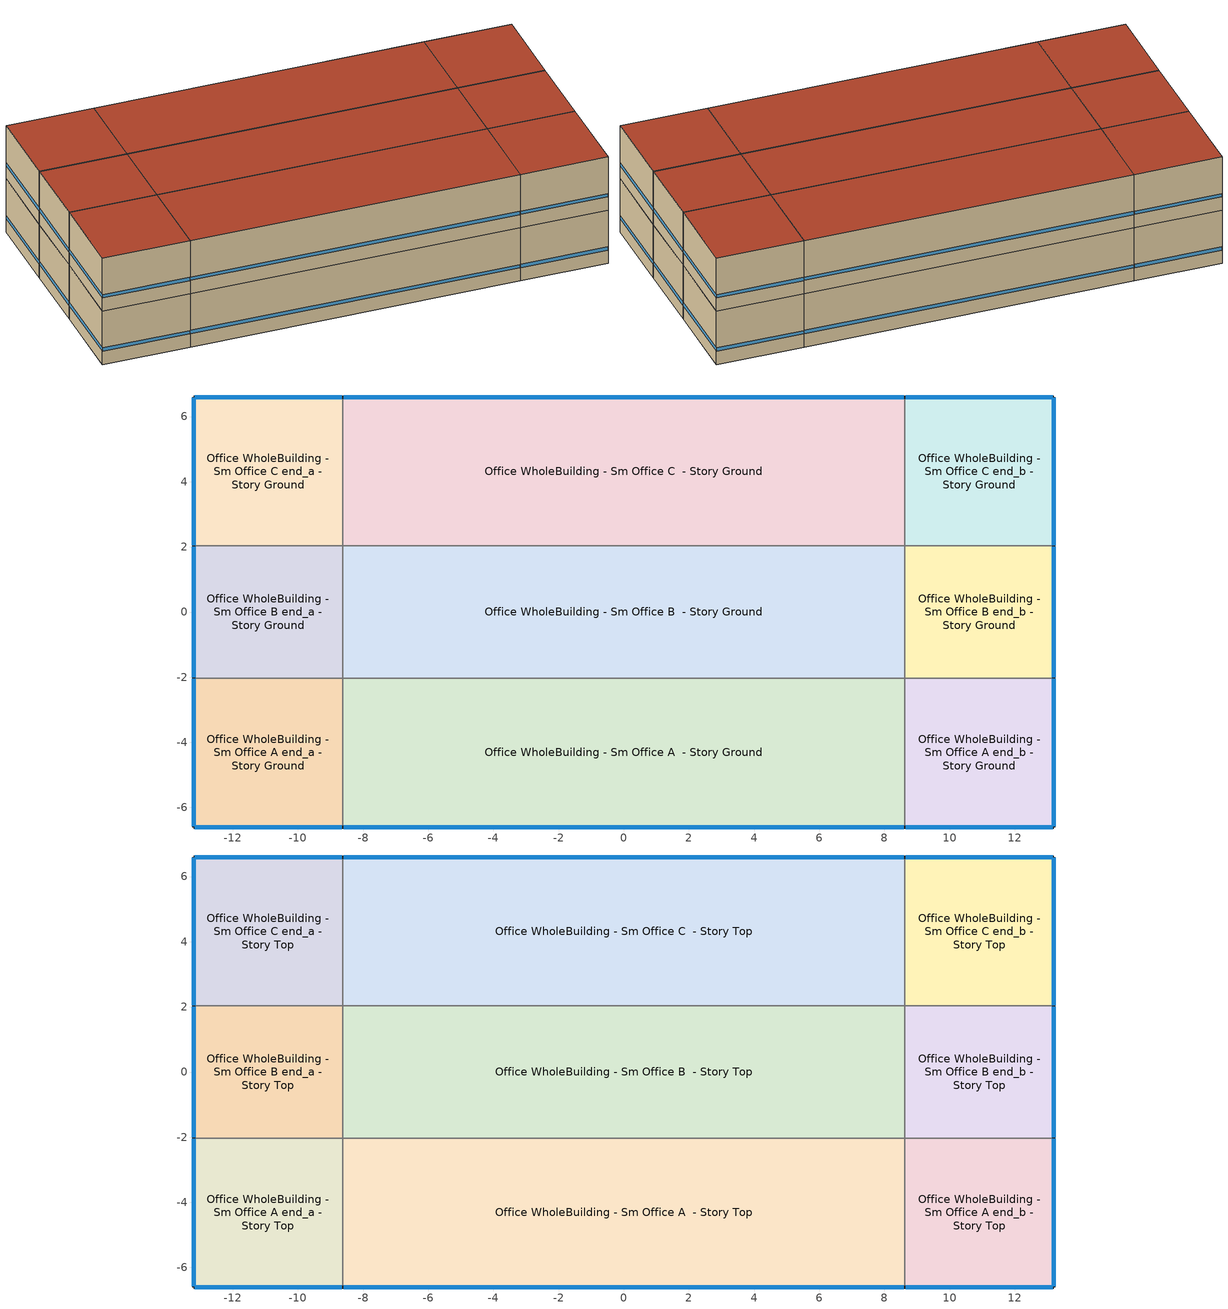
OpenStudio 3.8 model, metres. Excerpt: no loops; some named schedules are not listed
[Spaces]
Office WholeBuilding - Sm Office A end_a - Story Ground
 floor ground (Foundation F 126 Perim 914 Area 209): -13.2,-6.6 -13.2,-2.03 -8.63,-2.03 -8.63,-6.6 z0
 wall outside: -13.2,-2.03 -13.2,-6.6 -8.63,-6.6 z0:3.05
 wall to Office WholeBuilding - Sm Office B end_a - Story Ground: -8.63,-2.03 -13.2,-2.03 z0:3.05
 wall to Office WholeBuilding - Sm Office A  - Story Ground: -8.63,-6.6 -8.63,-2.03 z0:3.05
 window (Window U-0.75 SHGC 0.48): -13.2,-2.05 -13.2,-6.57 / -13.17,-6.6 -8.65,-6.6 z0.76:0.95
 ceiling adiabatic (Typical Interior Ceiling): -8.63,-6.6 -8.63,-2.03 -13.2,-2.03 -13.2,-6.6 z3.05
Office WholeBuilding - Sm Office B end_a - Story Ground
 floor ground (Foundation F 126 Perim 405 Area 1854): -13.2,-2.03 -13.2,2.03 -8.63,2.03 -8.63,-2.03 z0
 wall outside: -13.2,2.03 -13.2,-2.03 z0:3.05
 wall to Office WholeBuilding - Sm Office C end_a - Story Ground: -8.63,2.03 -13.2,2.03 z0:3.05
 wall to Office WholeBuilding - Sm Office B  - Story Ground: -8.63,-2.03 -8.63,2.03 z0:3.05
 window (Window U-0.75 SHGC 0.48): -13.2,2 -13.2,-2 z0.76:0.95
 ceiling adiabatic (Typical Interior Ceiling): -8.63,-2.03 -8.63,2.03 -13.2,2.03 -13.2,-2.03 z3.05
Office WholeBuilding - Sm Office C end_a - Story Ground
 floor ground (Foundation F 126 Perim 914 Area 209): -13.2,2.03 -13.2,6.6 -8.63,6.6 -8.63,2.03 z0
 wall outside: -8.63,6.6 -13.2,6.6 -13.2,2.03 z0:3.05
 wall to Office WholeBuilding - Sm Office C  - Story Ground: -8.63,2.03 -8.63,6.6 z0:3.05
 window (Window U-0.75 SHGC 0.48): -13.2,6.57 -13.2,2.05 / -8.65,6.6 -13.17,6.6 z0.76:0.95
 ceiling adiabatic (Typical Interior Ceiling): -8.63,2.03 -8.63,6.6 -13.2,6.6 -13.2,2.03 z3.05
Office WholeBuilding - Sm Office A  - Story Ground
 floor ground (Foundation F 126 Perim 1725 Area 7888): -8.63,-6.6 -8.63,-2.03 8.63,-2.03 8.63,-6.6 z0
 wall outside: -8.63,-6.6 8.63,-6.6 z0:3.05
 wall to Office WholeBuilding - Sm Office B  - Story Ground: 8.63,-2.03 -8.63,-2.03 z0:3.05
 wall to Office WholeBuilding - Sm Office A end_b - Story Ground: 8.63,-6.6 8.63,-2.03 z0:3.05
 window (Window U-0.75 SHGC 0.48): -8.6,-6.6 8.6,-6.6 z0.76:0.95
 ceiling adiabatic (Typical Interior Ceiling): 8.63,-6.6 8.63,-2.03 -8.63,-2.03 -8.63,-6.6 z3.05
Office WholeBuilding - Sm Office B  - Story Ground
 floor ground (Foundation F 126 Perim 0 Area 6995): -8.63,-2.03 -8.63,2.03 8.63,2.03 8.63,-2.03 z0
 wall to Office WholeBuilding - Sm Office C  - Story Ground: 8.63,2.03 -8.63,2.03 z0:3.05
 wall to Office WholeBuilding - Sm Office B end_b - Story Ground: 8.63,-2.03 8.63,2.03 z0:3.05
 ceiling adiabatic (Typical Interior Ceiling): 8.63,-2.03 8.63,2.03 -8.63,2.03 -8.63,-2.03 z3.05
Office WholeBuilding - Sm Office C  - Story Ground
 floor ground (Foundation F 126 Perim 1725 Area 7888): -8.63,2.03 -8.63,6.6 8.63,6.6 8.63,2.03 z0
 wall outside: 8.63,6.6 -8.63,6.6 z0:3.05
 wall to Office WholeBuilding - Sm Office C end_b - Story Ground: 8.63,2.03 8.63,6.6 z0:3.05
 window (Window U-0.75 SHGC 0.48): 8.6,6.6 -8.6,6.6 z0.76:0.95
 ceiling adiabatic (Typical Interior Ceiling): 8.63,2.03 8.63,6.6 -8.63,6.6 -8.63,2.03 z3.05
Office WholeBuilding - Sm Office A end_b - Story Ground
 floor ground (Foundation F 126 Perim 914 Area 209): 8.63,-6.6 8.63,-2.03 13.2,-2.03 13.2,-6.6 z0
 wall outside: 8.63,-6.6 13.2,-6.6 13.2,-2.03 z0:3.05
 wall to Office WholeBuilding - Sm Office B end_b - Story Ground: 13.2,-2.03 8.63,-2.03 z0:3.05
 window (Window U-0.75 SHGC 0.48): 8.65,-6.6 13.17,-6.6 / 13.2,-6.57 13.2,-2.05 z0.76:0.95
 ceiling adiabatic (Typical Interior Ceiling): 13.2,-6.6 13.2,-2.03 8.63,-2.03 8.63,-6.6 z3.05
Office WholeBuilding - Sm Office B end_b - Story Ground
 floor ground (Foundation F 126 Perim 405 Area 1854): 8.63,-2.03 8.63,2.03 13.2,2.03 13.2,-2.03 z0
 wall outside: 13.2,-2.03 13.2,2.03 z0:3.05
 wall to Office WholeBuilding - Sm Office C end_b - Story Ground: 13.2,2.03 8.63,2.03 z0:3.05
 window (Window U-0.75 SHGC 0.48): 13.2,-2 13.2,2 z0.76:0.95
 ceiling adiabatic (Typical Interior Ceiling): 13.2,-2.03 13.2,2.03 8.63,2.03 8.63,-2.03 z3.05
Office WholeBuilding - Sm Office C end_b - Story Ground
 floor ground (Foundation F 126 Perim 914 Area 209): 8.63,2.03 8.63,6.6 13.2,6.6 13.2,2.03 z0
 wall outside: 13.2,2.03 13.2,6.6 8.63,6.6 z0:3.05
 window (Window U-0.75 SHGC 0.48): 13.17,6.6 8.65,6.6 / 13.2,2.05 13.2,6.57 z0.76:0.95
 ceiling adiabatic (Typical Interior Ceiling): 13.2,2.03 13.2,6.6 8.63,6.6 8.63,2.03 z3.05
Office WholeBuilding - Sm Office A end_a - Story Top
 floor adiabatic (Typical Interior Floor): -13.2,-6.6 -13.2,-2.03 -8.63,-2.03 -8.63,-6.6 z3.05
 wall outside: -13.2,-2.03 -13.2,-6.6 -8.63,-6.6 z3.05:6.1
 wall to Office WholeBuilding - Sm Office B end_a - Story Top: -8.63,-2.03 -13.2,-2.03 z3.05:6.1
 wall to Office WholeBuilding - Sm Office A  - Story Top: -8.63,-6.6 -8.63,-2.03 z3.05:6.1
 window (Window U-0.75 SHGC 0.48): -13.2,-2.05 -13.2,-6.57 / -13.17,-6.6 -8.65,-6.6 z3.81:3.99
 roof outside: -8.63,-6.6 -8.63,-2.03 -13.2,-2.03 -13.2,-6.6 z6.1
Office WholeBuilding - Sm Office B end_a - Story Top
 floor adiabatic (Typical Interior Floor): -13.2,-2.03 -13.2,2.03 -8.63,2.03 -8.63,-2.03 z3.05
 wall outside: -13.2,2.03 -13.2,-2.03 z3.05:6.1
 wall to Office WholeBuilding - Sm Office C end_a - Story Top: -8.63,2.03 -13.2,2.03 z3.05:6.1
 wall to Office WholeBuilding - Sm Office B  - Story Top: -8.63,-2.03 -8.63,2.03 z3.05:6.1
 window (Window U-0.75 SHGC 0.48): -13.2,2 -13.2,-2 z3.81:4
 roof outside: -8.63,-2.03 -8.63,2.03 -13.2,2.03 -13.2,-2.03 z6.1
Office WholeBuilding - Sm Office C end_a - Story Top
 floor adiabatic (Typical Interior Floor): -13.2,2.03 -13.2,6.6 -8.63,6.6 -8.63,2.03 z3.05
 wall outside: -8.63,6.6 -13.2,6.6 -13.2,2.03 z3.05:6.1
 wall to Office WholeBuilding - Sm Office C  - Story Top: -8.63,2.03 -8.63,6.6 z3.05:6.1
 window (Window U-0.75 SHGC 0.48): -13.2,6.57 -13.2,2.05 / -8.65,6.6 -13.17,6.6 z3.81:3.99
 roof outside: -8.63,2.03 -8.63,6.6 -13.2,6.6 -13.2,2.03 z6.1
Office WholeBuilding - Sm Office A  - Story Top
 floor adiabatic (Typical Interior Floor): -8.63,-6.6 -8.63,-2.03 8.63,-2.03 8.63,-6.6 z3.05
 wall outside: -8.63,-6.6 8.63,-6.6 z3.05:6.1
 wall to Office WholeBuilding - Sm Office B  - Story Top: 8.63,-2.03 -8.63,-2.03 z3.05:6.1
 wall to Office WholeBuilding - Sm Office A end_b - Story Top: 8.63,-6.6 8.63,-2.03 z3.05:6.1
 window (Window U-0.75 SHGC 0.48): -8.6,-6.6 8.6,-6.6 z3.81:3.99
 roof outside: 8.63,-6.6 8.63,-2.03 -8.63,-2.03 -8.63,-6.6 z6.1
Office WholeBuilding - Sm Office B  - Story Top
 floor adiabatic (Typical Interior Floor): -8.63,-2.03 -8.63,2.03 8.63,2.03 8.63,-2.03 z3.05
 wall to Office WholeBuilding - Sm Office C  - Story Top: 8.63,2.03 -8.63,2.03 z3.05:6.1
 wall to Office WholeBuilding - Sm Office B end_b - Story Top: 8.63,-2.03 8.63,2.03 z3.05:6.1
 roof outside: 8.63,-2.03 8.63,2.03 -8.63,2.03 -8.63,-2.03 z6.1
Office WholeBuilding - Sm Office C  - Story Top
 floor adiabatic (Typical Interior Floor): -8.63,2.03 -8.63,6.6 8.63,6.6 8.63,2.03 z3.05
 wall outside: 8.63,6.6 -8.63,6.6 z3.05:6.1
 wall to Office WholeBuilding - Sm Office C end_b - Story Top: 8.63,2.03 8.63,6.6 z3.05:6.1
 window (Window U-0.75 SHGC 0.48): 8.6,6.6 -8.6,6.6 z3.81:3.99
 roof outside: 8.63,2.03 8.63,6.6 -8.63,6.6 -8.63,2.03 z6.1
Office WholeBuilding - Sm Office A end_b - Story Top
 floor adiabatic (Typical Interior Floor): 8.63,-6.6 8.63,-2.03 13.2,-2.03 13.2,-6.6 z3.05
 wall outside: 8.63,-6.6 13.2,-6.6 13.2,-2.03 z3.05:6.1
 wall to Office WholeBuilding - Sm Office B end_b - Story Top: 13.2,-2.03 8.63,-2.03 z3.05:6.1
 window (Window U-0.75 SHGC 0.48): 8.65,-6.6 13.17,-6.6 / 13.2,-6.57 13.2,-2.05 z3.81:3.99
 roof outside: 13.2,-6.6 13.2,-2.03 8.63,-2.03 8.63,-6.6 z6.1
Office WholeBuilding - Sm Office B end_b - Story Top
 floor adiabatic (Typical Interior Floor): 8.63,-2.03 8.63,2.03 13.2,2.03 13.2,-2.03 z3.05
 wall outside: 13.2,-2.03 13.2,2.03 z3.05:6.1
 wall to Office WholeBuilding - Sm Office C end_b - Story Top: 13.2,2.03 8.63,2.03 z3.05:6.1
 window (Window U-0.75 SHGC 0.48): 13.2,-2 13.2,2 z3.81:4
 roof outside: 13.2,-2.03 13.2,2.03 8.63,2.03 8.63,-2.03 z6.1
Office WholeBuilding - Sm Office C end_b - Story Top
 floor adiabatic (Typical Interior Floor): 8.63,2.03 8.63,6.6 13.2,6.6 13.2,2.03 z3.05
 wall outside: 13.2,2.03 13.2,6.6 8.63,6.6 z3.05:6.1
 window (Window U-0.75 SHGC 0.48): 13.17,6.6 8.65,6.6 / 13.2,2.05 13.2,6.57 z3.81:3.99
 roof outside: 13.2,2.03 13.2,6.6 8.63,6.6 8.63,2.03 z6.1
[Site]
Yellowstone Lake_WY_USA: Latitude {deg}=44.54; Longitude {deg}=-110.42; Time Zone {hr}=-7; Elevation {m}=2388; Terrain=City
[Site:WaterMainsTemperature]
Calculation Method=Correlation; Annual Average Outdoor Air Temperature {C}=0.254167; Maximum Difference In Monthly Average Outdoor Air Temperatures {deltaC}=24.53
[SizingPeriod:DesignDay] Barometric Pressure {Pa}=75739; Rain Indicator=No; Snow Indicator=No; Day of Month=21; Daylight Saving Time Indicator=No; Humidity Condition Type=Wetbulb; Dry-Bulb Temperature Range Modifier Type=DefaultMultipliers
Name | Maximum Dry-Bulb Temperature {C} | Daily Dry-Bulb Temperature Range {deltaC} | Wind Speed {m/s} | Wind Direction {deg} | Month | Day Type | Wetbulb or DewPoint at Maximum Dry-Bulb {C} | Solar Model Indicator | ASHRAE Clear Sky Optical Depth for Beam Irradiance | ASHRAE Clear Sky Optical Depth for Diffuse Irradiance | Sky Clearness
Yellowstone Lake Ann Clg .4% Condns DB=>MWB 1 | 24.9 | 16.5 | 2.4 | 230 | 7 | SummerDesignDay | 11.4 | ASHRAETau | 0.269 | 2.574
Yellowstone Lake Ann Clg .4% Condns WB=>MDB 1 | 20.7 | 16.5 | 2.4 | 230 | 7 | SummerDesignDay | 13.4 | ASHRAETau | 0.269 | 2.574
Yellowstone Lake Ann Htg 99.6% Condns DB 1 | -28.7 | 0 | 0.4 | 30 | 1 | WinterDesignDay | -28.7 | ASHRAEClearSky |  |  | 0
Yellowstone Lake August .4% Condns DB=>MCWB 1 | 26.2 | 16.7 | 2.4 | 230 | 8 | SummerDesignDay | 10.9 | ASHRAETau | 0.292 | 2.534
[ClimateZones]
Climate Zone Institution Name 1=ASHRAE; Climate Zone Document Name 1=ANSI/ASHRAE Standard 169; Climate Zone Document Year 1=2006; Climate Zone Value 1=ASHRAE 169-2013-7A
[Building]
ComStock DOE Ref 1980-2004|SmallOffice: North Axis {deg}=225; Default Construction Set=ComStock DOE Ref 1980-2004 - Office - ASHRAE 169-2013-7A; Default Schedule Set=Building Default Schedule Set; Standards Building Type=Office
[Site:GroundTemperature:FCfactorMethod]
January Ground Temperature {C}=5.4; February Ground Temperature {C}=-2; March Ground Temperature {C}=-14.6; April Ground Temperature {C}=-16.9; May Ground Temperature {C}=-11.5; June Ground Temperature {C}=-6.2; July Ground Temperature {C}=4; August Ground Temperature {C}=13.4; September Ground Temperature {C}=18; October Ground Temperature {C}=19.7; November Ground Temperature {C}=17.9; December Ground Temperature {C}=12.3
[Construction:FfactorGroundFloor] F-Factor {W/m-K}=1.26344
Name | Area {m2} | PerimeterExposed {m}
Foundation F 126 Perim 914 Area 209 | 20.9032 | 9.144
Foundation F 126 Perim 1725 Area 7888 | 78.8782 | 17.2525
Foundation F 126 Perim 0 Area 6995 | 69.9454 | 0
Foundation F 126 Perim 405 Area 1854 | 18.5359 | 4.05423
[DefaultConstructionSet]
ComStock DOE Ref 1980-2004 - Office - ASHRAE 169-2013-7A: Default Exterior Surface Constructions=Default Surface Constructions 1; Default Interior Surface Constructions=Default Surface Constructions 2; Default Ground Contact Surface Constructions=Default Surface Constructions 3; Default Exterior SubSurface Constructions=Default Sub Surface Constructions 1; Default Interior SubSurface Constructions=Default Sub Surface Constructions 2; Interior Partition Construction=Typical Interior Partition
[DefaultSurfaceConstructions]
Name | Floor Construction | Wall Construction | Roof Ceiling Construction
Default Surface Constructions 1 | Typical Insulated Exterior Mass Floor | Typical Insulated Steel Framed Exterior Wall R-17.24 | Typical IEAD Roof R-25.0
Default Surface Constructions 2 | Typical Interior Floor | Typical Interior Wall | Typical Interior Ceiling
Default Surface Constructions 3 | Typical Insulated Carpeted 6in Slab Floor | Typical Insulated Basement Mass Wall R-12.99
[Construction]
Typical Insulated Exterior Mass Floor: Typical Insulation R-14.0, 4 in. Normalweight Concrete Floor, Typical Carpet Pad
Typical IEAD Roof R-25.0: Roof Membrane, Typical Insulation R-23.88, Metal Roof Surface
Typical Interior Floor: 100mm Normalweight concrete floor, CP02 CARPET PAD
Typical Interior Wall: G01 13mm gypsum board, G01 13mm gypsum board
Typical Interior Ceiling: CP02 CARPET PAD, 100mm Normalweight concrete floor
Typical Insulated Carpeted 6in Slab Floor: 6 in. Normalweight Concrete Floor, Typical Carpet Pad
Typical Insulated Basement Mass Wall R-12.99: Typical Insulation R-11.44, 8 in. Concrete Block Basement Wall
U 0.52 SHGC 0.49 Simple Glazing Window U-0.52 SHGC 0.49: U 0.52 SHGC 0.49 Simple Glazing U-0.52 SHGC 0.49
U 0.52 SHGC 0.49 Simple Glazing Window U-0.52 SHGC 0.49 1: U 0.52 SHGC 0.49 Simple Glazing U-0.52 SHGC 0.49 1
Typical Insulated Metal Door: F08 Metal surface, Typical Insulation R-15.06
U 0.88 SHGC 0.16 Sgl Ref-A-L Clr 6mm: REF A CLEAR LO 6MM
Typical Overhead Door: Typical Insulation R-15.06
Typical Interior Window: Clear 3mm
Typical Interior Door; Typical Interior Partition: G05 25mm wood
Typical Insulated Steel Framed Exterior Wall R-17.24: 25mm Stucco, 5/8 in. Gypsum Board, Typical Insulation R-15.06, 5/8 in. Gypsum Board
InteriorFurnishings 1: Std Wood 6inch 1
Window U-0.75 SHGC 0.48: Simple Glazing Double - No LowE - Tinted/Reflective - Aluminum
[Material:NoMass] Roughness=Smooth; Thermal Absorptance=0.9; Solar Absorptance=0.7
Name | Thermal Resistance {m2-K/W} | Visible Absorptance
Typical Insulation R-14.0 | 2.46642 | 0.7
Typical Carpet Pad; CP02 CARPET PAD | 0.21648 | 0.8
Typical Insulation R-23.88 | 4.206 | 0.7
Typical Insulation R-11.44 | 2.01415 | 0.7
Typical Insulation R-15.06 | 2.65266 | 0.7
[Material] Thermal Absorptance=0.9
Name | Roughness | Thickness {m} | Conductivity {W/m-K} | Density {kg/m3} | Specific Heat {J/kg-K} | Solar Absorptance | Visible Absorptance
4 in. Normalweight Concrete Floor | MediumRough | 0.1016 | 2.31 | 2322 | 832 | 0.7 | 0.7
Roof Membrane | VeryRough | 0.0095 | 0.16 | 1121.29 | 1460 | 0.7 | 0.7
Metal Roof Surface; F08 Metal surface | Smooth | 0.0008 | 45.28 | 7824 | 500 | 0.7 | 0.7
100mm Normalweight concrete floor | MediumRough | 0.1016 | 2.31045 | 2322 | 832.557 | 0.7 | 0.7
G01 13mm gypsum board | Smooth | 0.0127 | 0.160031 | 800.001 | 1090.73 | 0.7 | 0.5
6 in. Normalweight Concrete Floor | MediumRough | 0.1524 | 2.31 | 2322 | 832 | 0.7 | 0.7
8 in. Concrete Block Basement Wall | MediumRough | 0.2032 | 1.326 | 1842 | 912 | 0.7 | 0.7
G05 25mm wood | MediumSmooth | 0.0254 | 0.15 | 608 | 1630 | 0.5 | 0.5
25mm Stucco | Smooth | 0.0254 | 0.72 | 1856 | 840 | 0.7 | 0.7
5/8 in. Gypsum Board | MediumSmooth | 0.0159 | 0.16 | 800 | 1090 | 0.7 | 0.7
Std Wood 6inch 1 | MediumSmooth | 0.15 | 0.12 | 540 | 1210 | 0.7 | 0.7
[DefaultSubSurfaceConstructions]
Name | Fixed Window Construction | Operable Window Construction | Door Construction | Glass Door Construction | Overhead Door Construction | Tubular Daylight Dome Construction | Tubular Daylight Diffuser Construction
Default Sub Surface Constructions 1 | U 0.52 SHGC 0.49 Simple Glazing Window U-0.52 SHGC 0.49 | U 0.52 SHGC 0.49 Simple Glazing Window U-0.52 SHGC 0.49 1 | Typical Insulated Metal Door | U 0.88 SHGC 0.16 Sgl Ref-A-L Clr 6mm | Typical Overhead Door | Typical Interior Window | Typical Interior Window
Default Sub Surface Constructions 2 | Typical Interior Window | Typical Interior Window | Typical Interior Door
[WindowMaterial:SimpleGlazingSystem]
Name | U-Factor {W/m2-K} | Solar Heat Gain Coefficient | Visible Transmittance
U 0.52 SHGC 0.49 Simple Glazing U-0.52 SHGC 0.49; U 0.52 SHGC 0.49 Simple Glazing U-0.52 SHGC 0.49 1 | 2.9527 | 0.49 | 0.41
Simple Glazing Double - No LowE - Tinted/Reflective - Aluminum | 4.25302 | 0.484 | 0.411
[WindowMaterial:Glazing] Optical Data Type=SpectralAverage; Infrared Transmittance at Normal Incidence=0; Front Side Infrared Hemispherical Emissivity=0.84; Conductivity {W/m-K}=0.9; Dirt Correction Factor for Solar and Visible Transmittance=1; Solar Diffusing=No
Name | Thickness {m} | Solar Transmittance at Normal Incidence | Front Side Solar Reflectance at Normal Incidence | Back Side Solar Reflectance at Normal Incidence | Visible Transmittance at Normal Incidence | Front Side Visible Reflectance at Normal Incidence | Back Side Visible Reflectance at Normal Incidence | Back Side Infrared Hemispherical Emissivity
REF A CLEAR LO 6MM | 0.006 | 0.066 | 0.341 | 0.493 | 0.08 | 0.41 | 0.37 | 0.4
Clear 3mm | 0.003 | 0.837 | 0.075 | 0.075 | 0.898 | 0.081 | 0.081 | 0.84
[SpaceType]
Office WholeBuilding - Sm Office - ComStock DOE Ref 1980-2004: Default Schedule Set=Office WholeBuilding - Sm Office Schedule Set; Design Specification Outdoor Air Object=Office WholeBuilding - Sm Office Ventilation; Standards Building Type=Office; Standards Space Type=WholeBuilding - Sm Office
[BuildingStory] Nominal Floor to Floor Height {m}=3.048
Name | Nominal Z Coordinate {m}
Story Ground | 0
Story Top | 3.048
[Space] Space Type=Office WholeBuilding - Sm Office - ComStock DOE Ref 1980-2004
Name | Building Story | Thermal Zone
Office WholeBuilding - Sm Office A end_a - Story Ground | Story Ground | Zone Office WholeBuilding - Sm Office A end_a - Story Ground
Office WholeBuilding - Sm Office B end_a - Story Ground | Story Ground | Zone Office WholeBuilding - Sm Office B end_a - Story Ground
Office WholeBuilding - Sm Office C end_a - Story Ground | Story Ground | Zone Office WholeBuilding - Sm Office C end_a - Story Ground
Office WholeBuilding - Sm Office A  - Story Ground | Story Ground | Zone Office WholeBuilding - Sm Office A  - Story Ground
Office WholeBuilding - Sm Office B  - Story Ground | Story Ground | Zone Office WholeBuilding - Sm Office B  - Story Ground
Office WholeBuilding - Sm Office C  - Story Ground | Story Ground | Zone Office WholeBuilding - Sm Office C  - Story Ground
Office WholeBuilding - Sm Office A end_b - Story Ground | Story Ground | Zone Office WholeBuilding - Sm Office A end_b - Story Ground
Office WholeBuilding - Sm Office B end_b - Story Ground | Story Ground | Zone Office WholeBuilding - Sm Office B end_b - Story Ground
Office WholeBuilding - Sm Office C end_b - Story Ground | Story Ground | Zone Office WholeBuilding - Sm Office C end_b - Story Ground
Office WholeBuilding - Sm Office A end_a - Story Top | Story Top | Zone Office WholeBuilding - Sm Office A end_a - Story Top
Office WholeBuilding - Sm Office B end_a - Story Top | Story Top | Zone Office WholeBuilding - Sm Office B end_a - Story Top
Office WholeBuilding - Sm Office C end_a - Story Top | Story Top | Zone Office WholeBuilding - Sm Office C end_a - Story Top
Office WholeBuilding - Sm Office A  - Story Top | Story Top | Zone Office WholeBuilding - Sm Office A  - Story Top
Office WholeBuilding - Sm Office B  - Story Top | Story Top | Zone Office WholeBuilding - Sm Office B  - Story Top
Office WholeBuilding - Sm Office C  - Story Top | Story Top | Zone Office WholeBuilding - Sm Office C  - Story Top
Office WholeBuilding - Sm Office A end_b - Story Top | Story Top | Zone Office WholeBuilding - Sm Office A end_b - Story Top
Office WholeBuilding - Sm Office B end_b - Story Top | Story Top | Zone Office WholeBuilding - Sm Office B end_b - Story Top
Office WholeBuilding - Sm Office C end_b - Story Top | Story Top | Zone Office WholeBuilding - Sm Office C end_b - Story Top
[ThermalZone] Multiplier=1; Use Ideal Air Loads=No
Name | Thermostat
Zone Office WholeBuilding - Sm Office A end_a - Story Ground | Office WholeBuilding - Sm Office - ComStock DOE Ref 1980-2004 Thermostat 2
Zone Office WholeBuilding - Sm Office B end_a - Story Ground | Office WholeBuilding - Sm Office - ComStock DOE Ref 1980-2004 Thermostat 8
Zone Office WholeBuilding - Sm Office C end_a - Story Ground | Office WholeBuilding - Sm Office - ComStock DOE Ref 1980-2004 Thermostat 14
Zone Office WholeBuilding - Sm Office A  - Story Ground | Office WholeBuilding - Sm Office - ComStock DOE Ref 1980-2004 Thermostat
Zone Office WholeBuilding - Sm Office B  - Story Ground | Office WholeBuilding - Sm Office - ComStock DOE Ref 1980-2004 Thermostat 6
Zone Office WholeBuilding - Sm Office C  - Story Ground | Office WholeBuilding - Sm Office - ComStock DOE Ref 1980-2004 Thermostat 12
Zone Office WholeBuilding - Sm Office A end_b - Story Ground | Office WholeBuilding - Sm Office - ComStock DOE Ref 1980-2004 Thermostat 4
Zone Office WholeBuilding - Sm Office B end_b - Story Ground | Office WholeBuilding - Sm Office - ComStock DOE Ref 1980-2004 Thermostat 10
Zone Office WholeBuilding - Sm Office C end_b - Story Ground | Office WholeBuilding - Sm Office - ComStock DOE Ref 1980-2004 Thermostat 16
Zone Office WholeBuilding - Sm Office A end_a - Story Top | Office WholeBuilding - Sm Office - ComStock DOE Ref 1980-2004 Thermostat 3
Zone Office WholeBuilding - Sm Office B end_a - Story Top | Office WholeBuilding - Sm Office - ComStock DOE Ref 1980-2004 Thermostat 9
Zone Office WholeBuilding - Sm Office C end_a - Story Top | Office WholeBuilding - Sm Office - ComStock DOE Ref 1980-2004 Thermostat 15
Zone Office WholeBuilding - Sm Office A  - Story Top | Office WholeBuilding - Sm Office - ComStock DOE Ref 1980-2004 Thermostat 1
Zone Office WholeBuilding - Sm Office B  - Story Top | Office WholeBuilding - Sm Office - ComStock DOE Ref 1980-2004 Thermostat 7
Zone Office WholeBuilding - Sm Office C  - Story Top | Office WholeBuilding - Sm Office - ComStock DOE Ref 1980-2004 Thermostat 13
Zone Office WholeBuilding - Sm Office A end_b - Story Top | Office WholeBuilding - Sm Office - ComStock DOE Ref 1980-2004 Thermostat 5
Zone Office WholeBuilding - Sm Office B end_b - Story Top | Office WholeBuilding - Sm Office - ComStock DOE Ref 1980-2004 Thermostat 11
Zone Office WholeBuilding - Sm Office C end_b - Story Top | Office WholeBuilding - Sm Office - ComStock DOE Ref 1980-2004 Thermostat 17
[People:Definition]
Office WholeBuilding - Sm Office People Definition: Number of People Calculation Method=People/Area; People per Space Floor Area {person/m2}=0.0538196; Fraction Radiant=0.3
[People]
Office WholeBuilding - Sm Office People: People Definition=Office WholeBuilding - Sm Office People Definition; Space or SpaceType=Office WholeBuilding - Sm Office - ComStock DOE Ref 1980-2004; Work Efficiency Schedule=Work Efficiency Schedule; Clothing Insulation Schedule=Clothing Schedule; Air Velocity Schedule=Air Velocity Schedule; Multiplier=1
[Lights:Definition] Design Level Calculation Method=Watts/Area; Fraction Visible=0.2; Return Air Fraction=0
Name | Watts per Space Floor Area {W/m2} | Fraction Radiant
Office WholeBuilding - Sm Office - ComStock DOE Ref 1980-2004 General Lights Definition | 6.48438 | 0.31
Office WholeBuilding - Sm Office - ComStock DOE Ref 1980-2004 Wall Wash Lights Definition | 6.28133 | 0.125
[ElectricEquipment:Definition] Fraction Latent=0
Name | Design Level Calculation Method | Watts per Space Floor Area {W/m2} | Fraction Radiant | Fraction Lost | Design Level {W}
Office WholeBuilding - Sm Office Elec Equip Definition | Watts/Area | 10.7639 | 0.5 | 0
Elevator Lift Motor | EquipmentLevel |  | 0 | 1 | 14610
[ElectricEquipment]
Name | Electric Equipment Definition | Space or SpaceType | Schedule | Multiplier
Office WholeBuilding - Sm Office Elec Equip | Office WholeBuilding - Sm Office Elec Equip Definition | Office WholeBuilding - Sm Office - ComStock DOE Ref 1980-2004 | Office BLDG_EQUIP_EndUseData BPR Adjusted
2 Elevator Lift Motors | Elevator Lift Motor | Office WholeBuilding - Sm Office C  - Story Ground | Elevator Schedule 1 | 2
[DesignSpecification:OutdoorAir]
Office WholeBuilding - Sm Office Ventilation: Outdoor Air Method=Sum; Outdoor Air Flow per Person {m3/s-person}=0.00943895
[DefaultScheduleSet]
Name | Number of People Schedule | People Activity Level Schedule | Lighting Schedule | Electric Equipment Schedule | Infiltration Schedule | Hours of Operation Schedule
Office WholeBuilding - Sm Office Schedule Set | Small Office Bldg Occ | Small Office Activity | Office BLDG_LIGHT_EndUseData | Office BLDG_EQUIP_EndUseData | Small Office Infil Quarter On
Building Default Schedule Set |  |  |  |  |  | Building Hours of Operation NonResidential
[Exterior:Lights:Definition]
Name | Design Level {W}
Parking Areas and Drives Def (W/ft^2) | 0.0497494
Building Facades Def (W/ft^2) | 0.25
Main Entries Def (W/ft) | 30
Other Doors Def (W/ft) | 25
[Exterior:Lights] Schedule=Always On Discrete; Control Option=AstronomicalClock
Name | Exterior Lights Definition | Multiplier
Parking Areas and Drives | Parking Areas and Drives Def (W/ft^2) | 12150
Building Facades | Building Facades Def (W/ft^2) | 2598.08
Main Entries | Main Entries Def (W/ft) | 8
Other Doors | Other Doors Def (W/ft) | 3
[ThermostatSetpoint:DualSetpoint] Heating Setpoint Temperature Schedule=Small Office HtgSetp; Cooling Setpoint Temperature Schedule=Small Office ClgSetp
Office WholeBuilding - Sm Office - ComStock DOE Ref 1980-2004 Thermostat; Office WholeBuilding - Sm Office - ComStock DOE Ref 1980-2004 Thermostat 1; Office WholeBuilding - Sm Office - ComStock DOE Ref 1980-2004 Thermostat 2; Office WholeBuilding - Sm Office - ComStock DOE Ref 1980-2004 Thermostat 3; Office WholeBuilding - Sm Office - ComStock DOE Ref 1980-2004 Thermostat 4; Office WholeBuilding - Sm Office - ComStock DOE Ref 1980-2004 Thermostat 5; Office WholeBuilding - Sm Office - ComStock DOE Ref 1980-2004 Thermostat 6; Office WholeBuilding - Sm Office - ComStock DOE Ref 1980-2004 Thermostat 7; Office WholeBuilding - Sm Office - ComStock DOE Ref 1980-2004 Thermostat 8; Office WholeBuilding - Sm Office - ComStock DOE Ref 1980-2004 Thermostat 9; Office WholeBuilding - Sm Office - ComStock DOE Ref 1980-2004 Thermostat 10; Office WholeBuilding - Sm Office - ComStock DOE Ref 1980-2004 Thermostat 11; Office WholeBuilding - Sm Office - ComStock DOE Ref 1980-2004 Thermostat 12; Office WholeBuilding - Sm Office - ComStock DOE Ref 1980-2004 Thermostat 13; Office WholeBuilding - Sm Office - ComStock DOE Ref 1980-2004 Thermostat 14; Office WholeBuilding - Sm Office - ComStock DOE Ref 1980-2004 Thermostat 15; Office WholeBuilding - Sm Office - ComStock DOE Ref 1980-2004 Thermostat 16; Office WholeBuilding - Sm Office - ComStock DOE Ref 1980-2004 Thermostat 17
[InternalMass:Definition]
Internal Mass Definition 2: Construction=InteriorFurnishings 1; Design Level Calculation Method=SurfaceArea/Area; Surface Area per Space Floor Area=2
[InternalMass] Internal Mass Definition=Internal Mass Definition 2; Multiplier=1
Name | Space or SpaceType
Office WholeBuilding - Sm Office A end_b - Story Top Mass | Office WholeBuilding - Sm Office A end_b - Story Top
Office WholeBuilding - Sm Office C  - Story Top Mass | Office WholeBuilding - Sm Office C  - Story Top
Office WholeBuilding - Sm Office A end_a - Story Ground Mass | Office WholeBuilding - Sm Office A end_a - Story Ground
Office WholeBuilding - Sm Office A  - Story Top Mass | Office WholeBuilding - Sm Office A  - Story Top
Office WholeBuilding - Sm Office C end_a - Story Ground Mass | Office WholeBuilding - Sm Office C end_a - Story Ground
Office WholeBuilding - Sm Office A  - Story Ground Mass | Office WholeBuilding - Sm Office A  - Story Ground
Office WholeBuilding - Sm Office B end_a - Story Top Mass | Office WholeBuilding - Sm Office B end_a - Story Top
Office WholeBuilding - Sm Office B  - Story Ground Mass | Office WholeBuilding - Sm Office B  - Story Ground
Office WholeBuilding - Sm Office A end_b - Story Ground Mass | Office WholeBuilding - Sm Office A end_b - Story Ground
Office WholeBuilding - Sm Office C end_b - Story Top Mass | Office WholeBuilding - Sm Office C end_b - Story Top
Office WholeBuilding - Sm Office B end_b - Story Ground Mass | Office WholeBuilding - Sm Office B end_b - Story Ground
Office WholeBuilding - Sm Office B end_b - Story Top Mass | Office WholeBuilding - Sm Office B end_b - Story Top
Office WholeBuilding - Sm Office C  - Story Ground Mass | Office WholeBuilding - Sm Office C  - Story Ground
Office WholeBuilding - Sm Office C end_b - Story Ground Mass | Office WholeBuilding - Sm Office C end_b - Story Ground
Office WholeBuilding - Sm Office B  - Story Top Mass | Office WholeBuilding - Sm Office B  - Story Top
Office WholeBuilding - Sm Office A end_a - Story Top Mass | Office WholeBuilding - Sm Office A end_a - Story Top
Office WholeBuilding - Sm Office B end_a - Story Ground Mass | Office WholeBuilding - Sm Office B end_a - Story Ground
Office WholeBuilding - Sm Office C end_a - Story Top Mass | Office WholeBuilding - Sm Office C end_a - Story Top
[Lights] Space or SpaceType=Office WholeBuilding - Sm Office - ComStock DOE Ref 1980-2004; Schedule=Office BLDG_LIGHT_EndUseData BPR Adjusted; Fraction Replaceable=1
Name | Lights Definition
Office WholeBuilding - Sm Office - ComStock DOE Ref 1980-2004 General Lighting | Office WholeBuilding - Sm Office - ComStock DOE Ref 1980-2004 General Lights Definition
Office WholeBuilding - Sm Office - ComStock DOE Ref 1980-2004 Wall Wash Lighting | Office WholeBuilding - Sm Office - ComStock DOE Ref 1980-2004 Wall Wash Lights Definition
[SpaceInfiltration:DesignFlowRate] Design Flow Rate Calculation Method=Flow/ExteriorArea; Flow per Exterior Surface Area {m3/s-m2}=0.00103321; Velocity Term Coefficient=0
Name | Space or SpaceType | Schedule | Constant Term Coefficient | Temperature Term Coefficient | Velocity Squared Term Coefficient
Office WholeBuilding - Sm Office A end_b - Story Top HVAC On Infiltration | Office WholeBuilding - Sm Office A end_b - Story Top | Infiltration HVAC On Schedule | 0.0488 | 0.0076 | 0.092
Office WholeBuilding - Sm Office A end_b - Story Top HVAC Off Infiltration | Office WholeBuilding - Sm Office A end_b - Story Top | Infiltration HVAC Off Schedule | 0 | 0.0152 | 0.0947
Office WholeBuilding - Sm Office C  - Story Top HVAC On Infiltration | Office WholeBuilding - Sm Office C  - Story Top | Infiltration HVAC On Schedule | 0.0488 | 0.0076 | 0.092
Office WholeBuilding - Sm Office C  - Story Top HVAC Off Infiltration | Office WholeBuilding - Sm Office C  - Story Top | Infiltration HVAC Off Schedule | 0 | 0.0152 | 0.0947
Office WholeBuilding - Sm Office A end_a - Story Ground HVAC On Infiltration | Office WholeBuilding - Sm Office A end_a - Story Ground | Infiltration HVAC On Schedule | 0.0488 | 0.0076 | 0.092
Office WholeBuilding - Sm Office A end_a - Story Ground HVAC Off Infiltration | Office WholeBuilding - Sm Office A end_a - Story Ground | Infiltration HVAC Off Schedule | 0 | 0.0152 | 0.0947
Office WholeBuilding - Sm Office A  - Story Top HVAC On Infiltration | Office WholeBuilding - Sm Office A  - Story Top | Infiltration HVAC On Schedule | 0.0488 | 0.0076 | 0.092
Office WholeBuilding - Sm Office A  - Story Top HVAC Off Infiltration | Office WholeBuilding - Sm Office A  - Story Top | Infiltration HVAC Off Schedule | 0 | 0.0152 | 0.0947
Office WholeBuilding - Sm Office C end_a - Story Ground HVAC On Infiltration | Office WholeBuilding - Sm Office C end_a - Story Ground | Infiltration HVAC On Schedule | 0.0488 | 0.0076 | 0.092
Office WholeBuilding - Sm Office C end_a - Story Ground HVAC Off Infiltration | Office WholeBuilding - Sm Office C end_a - Story Ground | Infiltration HVAC Off Schedule | 0 | 0.0152 | 0.0947
Office WholeBuilding - Sm Office A  - Story Ground HVAC On Infiltration | Office WholeBuilding - Sm Office A  - Story Ground | Infiltration HVAC On Schedule | 0.0488 | 0.0076 | 0.092
Office WholeBuilding - Sm Office A  - Story Ground HVAC Off Infiltration | Office WholeBuilding - Sm Office A  - Story Ground | Infiltration HVAC Off Schedule | 0 | 0.0152 | 0.0947
Office WholeBuilding - Sm Office B end_a - Story Top HVAC On Infiltration | Office WholeBuilding - Sm Office B end_a - Story Top | Infiltration HVAC On Schedule | 0.0488 | 0.0076 | 0.092
Office WholeBuilding - Sm Office B end_a - Story Top HVAC Off Infiltration | Office WholeBuilding - Sm Office B end_a - Story Top | Infiltration HVAC Off Schedule | 0 | 0.0152 | 0.0947
Office WholeBuilding - Sm Office A end_b - Story Ground HVAC On Infiltration | Office WholeBuilding - Sm Office A end_b - Story Ground | Infiltration HVAC On Schedule | 0.0488 | 0.0076 | 0.092
Office WholeBuilding - Sm Office A end_b - Story Ground HVAC Off Infiltration | Office WholeBuilding - Sm Office A end_b - Story Ground | Infiltration HVAC Off Schedule | 0 | 0.0152 | 0.0947
Office WholeBuilding - Sm Office C end_b - Story Top HVAC On Infiltration | Office WholeBuilding - Sm Office C end_b - Story Top | Infiltration HVAC On Schedule | 0.0488 | 0.0076 | 0.092
Office WholeBuilding - Sm Office C end_b - Story Top HVAC Off Infiltration | Office WholeBuilding - Sm Office C end_b - Story Top | Infiltration HVAC Off Schedule | 0 | 0.0152 | 0.0947
Office WholeBuilding - Sm Office B end_b - Story Ground HVAC On Infiltration | Office WholeBuilding - Sm Office B end_b - Story Ground | Infiltration HVAC On Schedule | 0.0488 | 0.0076 | 0.092
Office WholeBuilding - Sm Office B end_b - Story Ground HVAC Off Infiltration | Office WholeBuilding - Sm Office B end_b - Story Ground | Infiltration HVAC Off Schedule | 0 | 0.0152 | 0.0947
Office WholeBuilding - Sm Office B end_b - Story Top HVAC On Infiltration | Office WholeBuilding - Sm Office B end_b - Story Top | Infiltration HVAC On Schedule | 0.0488 | 0.0076 | 0.092
Office WholeBuilding - Sm Office B end_b - Story Top HVAC Off Infiltration | Office WholeBuilding - Sm Office B end_b - Story Top | Infiltration HVAC Off Schedule | 0 | 0.0152 | 0.0947
Office WholeBuilding - Sm Office C  - Story Ground HVAC On Infiltration | Office WholeBuilding - Sm Office C  - Story Ground | Infiltration HVAC On Schedule | 0.0488 | 0.0076 | 0.092
Office WholeBuilding - Sm Office C  - Story Ground HVAC Off Infiltration | Office WholeBuilding - Sm Office C  - Story Ground | Infiltration HVAC Off Schedule | 0 | 0.0152 | 0.0947
Office WholeBuilding - Sm Office C end_b - Story Ground HVAC On Infiltration | Office WholeBuilding - Sm Office C end_b - Story Ground | Infiltration HVAC On Schedule | 0.0488 | 0.0076 | 0.092
Office WholeBuilding - Sm Office C end_b - Story Ground HVAC Off Infiltration | Office WholeBuilding - Sm Office C end_b - Story Ground | Infiltration HVAC Off Schedule | 0 | 0.0152 | 0.0947
Office WholeBuilding - Sm Office B  - Story Top HVAC On Infiltration | Office WholeBuilding - Sm Office B  - Story Top | Infiltration HVAC On Schedule | 0.0488 | 0.0076 | 0.092
Office WholeBuilding - Sm Office B  - Story Top HVAC Off Infiltration | Office WholeBuilding - Sm Office B  - Story Top | Infiltration HVAC Off Schedule | 0 | 0.0152 | 0.0947
Office WholeBuilding - Sm Office A end_a - Story Top HVAC On Infiltration | Office WholeBuilding - Sm Office A end_a - Story Top | Infiltration HVAC On Schedule | 0.0488 | 0.0076 | 0.092
Office WholeBuilding - Sm Office A end_a - Story Top HVAC Off Infiltration | Office WholeBuilding - Sm Office A end_a - Story Top | Infiltration HVAC Off Schedule | 0 | 0.0152 | 0.0947
Office WholeBuilding - Sm Office B end_a - Story Ground HVAC On Infiltration | Office WholeBuilding - Sm Office B end_a - Story Ground | Infiltration HVAC On Schedule | 0.0488 | 0.0076 | 0.092
Office WholeBuilding - Sm Office B end_a - Story Ground HVAC Off Infiltration | Office WholeBuilding - Sm Office B end_a - Story Ground | Infiltration HVAC Off Schedule | 0 | 0.0152 | 0.0947
Office WholeBuilding - Sm Office C end_a - Story Top HVAC On Infiltration | Office WholeBuilding - Sm Office C end_a - Story Top | Infiltration HVAC On Schedule | 0.0488 | 0.0076 | 0.092
Office WholeBuilding - Sm Office C end_a - Story Top HVAC Off Infiltration | Office WholeBuilding - Sm Office C end_a - Story Top | Infiltration HVAC Off Schedule | 0 | 0.0152 | 0.0947
[Schedule:Ruleset]
Name | Default Day Schedule | Summer Design Day Schedule | Winter Design Day Schedule
Clothing Schedule | Clothing Schedule Default Winter Clothes
Air Velocity Schedule | Air Velocity Schedule Default
Work Efficiency Schedule | Work Efficiency Schedule Default
Small Office Bldg Occ | Small Office Bldg Occ Default | Small Office Bldg Occ Summer Design Day | Small Office Bldg Occ Winter Design Day
Small Office Activity | Small Office Activity Default | Small Office Activity Summer Design Day | Small Office Activity Winter Design Day
Office BLDG_LIGHT_EndUseData | Office BLDG_LIGHT_EndUseData Default | Office BLDG_LIGHT_EndUseData Summer Design Day | Office BLDG_LIGHT_EndUseData Winter Design Day
Office BLDG_EQUIP_EndUseData | Office BLDG_EQUIP_EndUseData Default | Office BLDG_EQUIP_EndUseData Summer Design Day | Office BLDG_EQUIP_EndUseData Winter Design Day
Small Office Infil Quarter On | Small Office Infil Quarter On Default | Small Office Infil Quarter On Summer Design Day | Small Office Infil Quarter On Winter Design Day
Elevator Schedule 1 | 18 space(s) Occ Sch Default 1 | 18 space(s) Occ Sch Summer Design Day 1 | 18 space(s) Occ Sch Winter Design Day 1
Small Office HtgSetp | Small Office HtgSetp Default | Schedule Day 5 | Schedule Day 6
Small Office ClgSetp | Small Office ClgSetp Default | Schedule Day 2 | Schedule Day 3
Building Hours of Operation NonResidential | Building Hours of Operation NonResidential Default | Building Hours of Operation NonResidential Summer Design Day | Building Hours of Operation NonResidential Winter Design Day
Office BLDG_LIGHT_EndUseData BPR Adjusted | Office BLDG_LIGHT_EndUseData Default 1 | Office BLDG_LIGHT_EndUseData Summer Design Day 1 | Office BLDG_LIGHT_EndUseData Winter Design Day 1
Office BLDG_EQUIP_EndUseData BPR Adjusted | Office BLDG_EQUIP_EndUseData Default 1 | Office BLDG_EQUIP_EndUseData Summer Design Day 1 | Office BLDG_EQUIP_EndUseData Winter Design Day 1
[Schedule:Day]
Small Office Bldg Occ Default: Average, 3, 30, 0, 3, 45, 0.025, 4, 0, 0.05, 4, 15, 0.075, 4, 30, 0.1, 4, 45, 0.125, 5, 0, 0.15, 5, 15, 0.175, 5, 30, 0.2, 5, 45, 0.3875, 6, 0, 0.575, 6, 15, 0.7625, 6, 30, 0.95, 9, 7, 0.95, 9, 22, 0.8375, 9, 37, 0.725, 9, 52, 0.6125, 10, 7, 0.5, 10, 22, 0.6125, 10, 37, 0.725, 10, 52, 0.8375, 11, 7, 0.95, 13, 45, 0.95, 14, 0, 0.7875, 14, 15, 0.625, 14, 30, 0.4625, 14, 45, 0.3, 15, 0, 0.25, 15, 15, 0.2, 15, 30, 0.15, 15, 45, 0.1, 16, 15, 0.1, 16, 30, 0.09375, 16, 45, 0.0875, 17, 0, 0.08125, 17, 15, 0.075, 17, 30, 0.06875, 17, 45, 0.0625, 18, 0, 0.05625, 18, 15, 0.05, 19, 15, 0.05, 19, 30, 0.0473684, 19, 45, 0.0447368, 20, 0, 0.0421053, 20, 15, 0.0394737, 20, 30, 0.0368421, 20, 45, 0.0342105, 21, 0, 0.0315789, 21, 15, 0.0289474, 21, 30, 0.0263158, 21, 45, 0.0236842, 22, 0, 0.0210526, 22, 15, 0.0184211, 22, 30, 0.0157895, 22, 45, 0.0131579, 23, 0, 0.0105263, 23, 15, 0.00789474, 23, 30, 0.00526316, 23, 45, 0.00263158, 24, 0, 0
Small Office Bldg Occ Summer Design Day: 6, 0, 0, 22, 0, 1, 24, 0, 0.05
Small Office Bldg Occ Winter Design Day: 24, 0, 0
Small Office Activity Default: Average, 24, 0, 120
Small Office Activity Winter Design Day; Small Office Activity Summer Design Day: 24, 0, 120
18 space(s) Occ Sch Default 1: Average, 2, 0, 0, 2, 15, 0.000310937, 2, 30, 0.000621875, 2, 45, 0.000932812, 3, 0, 0.00124375, 3, 15, 0.00155469, 3, 30, 0.00186562, 3, 45, 0.00217656, 4, 0, 0.0024875, 4, 30, 0.0024875, 4, 45, 0.00652969, 5, 0, 0.0105719, 5, 15, 0.0146141, 5, 30, 0.0186562, 5, 45, 0.0139922, 6, 0, 0.00932812, 6, 15, 0.00466406, 6, 30, 0, 8, 0, 0, 8, 15, 0.00172212, 8, 30, 0.00344423, 8, 45, 0.00516635, 9, 0, 0.00688846, 9, 15, 0.00861058, 9, 30, 0.0103327, 9, 37, 0.0111938, 9, 52, 0.00979453, 10, 7, 0.00839531, 10, 22, 0.00699609, 10, 37, 0.00559688, 10, 52, 0.00419766, 11, 7, 0.00279844, 11, 22, 0.00139922, 11, 37, 0, 13, 7, 0, 13, 22, 0.0064675, 13, 37, 0.012935, 13, 45, 0.0161687, 14, 0, 0.0133703, 14, 15, 0.0105719, 14, 30, 0.00777344, 14, 45, 0.004975, 15, 0, 0.00373125, 15, 15, 0.0024875, 15, 30, 0.00124375, 15, 45, 0, 16, 0, 0.000310937, 16, 15, 0.000621875, 16, 30, 0.000932812, 16, 45, 0.00124375, 17, 0, 0.000932812, 17, 15, 0.000621875, 17, 30, 0.000310937, 17, 45, 0, 24, 0, 0
18 space(s) Occ Sch Summer Design Day 1; 18 space(s) Occ Sch Winter Design Day 1; Building Hours of Operation NonResidential Winter Design Day; Building Hours of Operation NonResidential Summer Design Day: 24, 0, 1
Small Office HtgSetp Default: Average, 4, 0, 15.5556, 19, 15, 20.5556, 24, 0, 15.5556
Small Office ClgSetp Default: Average, 4, 0, 23.8889, 19, 15, 23.8889, 24, 0, 23.8889
Building Hours of Operation NonResidential Default: 6, 0, 0, 15, 15, 1, 24, 0, 0
Schedule Day 2; Schedule Day 3: 24, 0, 23.8889
Schedule Day 5; Schedule Day 6: 24, 0, 20.5556
[Schedule:Rule]
Schedule Rule 2: Schedule Ruleset=Small Office Bldg Occ; Rule Order=1; Day Schedule=Small Office Bldg Occ Sat Day; Apply Saturday=Yes; Date Specification Type=DateRange; Start Month=1; Start Day=1; End Month=12; End Day=31
Schedule Rule 3: Schedule Ruleset=Small Office Bldg Occ; Rule Order=0; Day Schedule=Small Office Bldg Occ WntrDsn|Sun Day; Date Specification Type=DateRange; Start Month=1; Start Day=1; End Month=12; End Day=31; Apply Sunday=Yes
18 space(s) Occ Sch Sunday Rule 1: Schedule Ruleset=Elevator Schedule 1; Rule Order=0; Day Schedule=18 space(s) Occ Sch Sunday 1; Date Specification Type=DateRange; Start Month=1; Start Day=1; End Month=12; End Day=31; Apply Sunday=Yes
18 space(s) Occ Sch Saturday Rule 1: Schedule Ruleset=Elevator Schedule 1; Rule Order=1; Day Schedule=18 space(s) Occ Sch Saturday 1; Apply Saturday=Yes; Date Specification Type=DateRange; Start Month=1; Start Day=1; End Month=12; End Day=31
Schedule Rule 13: Schedule Ruleset=Small Office HtgSetp; Rule Order=1; Day Schedule=Small Office HtgSetp Sat Day; Apply Saturday=Yes; Date Specification Type=DateRange; Start Month=1; Start Day=1; End Month=12; End Day=31
Schedule Rule 14: Schedule Ruleset=Small Office HtgSetp; Rule Order=0; Day Schedule=Small Office HtgSetp SmrDsn|Sun Day; Date Specification Type=DateRange; Start Month=1; Start Day=1; End Month=12; End Day=31; Apply Sunday=Yes
Schedule Rule 15: Schedule Ruleset=Small Office ClgSetp; Rule Order=1; Day Schedule=Small Office ClgSetp Sat Day; Apply Saturday=Yes; Date Specification Type=DateRange; Start Month=1; Start Day=1; End Month=12; End Day=31
Schedule Rule 16: Schedule Ruleset=Small Office ClgSetp; Rule Order=0; Day Schedule=Small Office ClgSetp WntrDsn|Sun Day; Date Specification Type=DateRange; Start Month=1; Start Day=1; End Month=12; End Day=31; Apply Sunday=Yes
Building Hours of Operation NonResidential Saturday Rule: Schedule Ruleset=Building Hours of Operation NonResidential; Rule Order=1; Day Schedule=Building Hours of Operation NonResidential Saturday; Apply Saturday=Yes; Date Specification Type=DateRange; Start Month=1; Start Day=1; End Month=12; End Day=31
Building Hours of Operation NonResidential Sunday Rule: Schedule Ruleset=Building Hours of Operation NonResidential; Rule Order=0; Day Schedule=Building Hours of Operation NonResidential Sunday; Date Specification Type=DateRange; Start Month=1; Start Day=1; End Month=12; End Day=31; Apply Sunday=Yes
autogen Small Office Activity 0: Schedule Ruleset=Small Office Activity; Rule Order=0; Day Schedule=autogen Small Office Activity 0_day_sch; Apply Saturday=Yes; Date Specification Type=SpecificDates; Apply Sunday=Yes; Apply Monday=Yes; Apply Tuesday=Yes; Apply Wednesday=Yes; Apply Thursday=Yes; Apply Friday=Yes; Specific Month 1=1; Specific Day 1=6; Specific Month 2=1; Specific Day 2=13; Specific Month 3=1; Specific Day 3=20; Specific Month 4=1; Specific Day 4=27; Specific Month 5=2; Specific Day 5=3; Specific Month 6=2; Specific Day 6=10; Specific Month 7=2; Specific Day 7=17; Specific Month 8=2; Specific Day 8=24; Specific Month 9=3; Specific Day 9=3; Specific Month 10=3; Specific Day 10=10; Specific Month 11=3; Specific Day 11=17; Specific Month 12=3; Specific Day 12=24; Specific Month 13=3; Specific Day 13=31; Specific Month 14=4; Specific Day 14=7; Specific Month 15=4; Specific Day 15=14; Specific Month 16=4; Specific Day 16=21; Specific Month 17=4; Specific Day 17=28; Specific Month 18=5; Specific Day 18=5; Specific Month 19=5; Specific Day 19=12; Specific Month 20=5; Specific Day 20=19; Specific Month 21=5; Specific Day 21=26; Specific Month 22=6; Specific Day 22=2; Specific Month 23=6; Specific Day 23=9; Specific Month 24=6; Specific Day 24=16; Specific Month 25=6; Specific Day 25=23; Specific Month 26=6; Specific Day 26=30; Specific Month 27=7; Specific Day 27=7; Specific Month 28=7; Specific Day 28=14; Specific Month 29=7; Specific Day 29=21; Specific Month 30=7; Specific Day 30=28; Specific Month 31=8; Specific Day 31=4; Specific Month 32=8; Specific Day 32=11; Specific Month 33=8; Specific Day 33=18; Specific Month 34=8; Specific Day 34=25; Specific Month 35=9; Specific Day 35=1; Specific Month 36=9; Specific Day 36=8; Specific Month 37=9; Specific Day 37=15; Specific Month 38=9; Specific Day 38=22; Specific Month 39=9; Specific Day 39=29; Specific Month 40=10; Specific Day 40=6; Specific Month 41=10; Specific Day 41=13; Specific Month 42=10; Specific Day 42=20; Specific Month 43=10; Specific Day 43=27; Specific Month 44=11; Specific Day 44=3; Specific Month 45=11; Specific Day 45=10; Specific Month 46=11; Specific Day 46=17; Specific Month 47=11; Specific Day 47=24; Specific Month 48=12; Specific Day 48=1; Specific Month 49=12; Specific Day 49=8; Specific Month 50=12; Specific Day 50=15; Specific Month 51=12; Specific Day 51=22; Specific Month 52=12; Specific Day 52=29
autogen Small Office Activity 1: Schedule Ruleset=Small Office Activity; Rule Order=1; Day Schedule=autogen Small Office Activity 1_day_sch; Apply Saturday=Yes; Date Specification Type=SpecificDates; Apply Sunday=Yes; Apply Monday=Yes; Apply Tuesday=Yes; Apply Wednesday=Yes; Apply Thursday=Yes; Apply Friday=Yes; Specific Month 1=1; Specific Day 1=7; Specific Month 2=1; Specific Day 2=14; Specific Month 3=1; Specific Day 3=21; Specific Month 4=1; Specific Day 4=28; Specific Month 5=2; Specific Day 5=4; Specific Month 6=2; Specific Day 6=11; Specific Month 7=2; Specific Day 7=18; Specific Month 8=2; Specific Day 8=25; Specific Month 9=3; Specific Day 9=4; Specific Month 10=3; Specific Day 10=11; Specific Month 11=3; Specific Day 11=18; Specific Month 12=3; Specific Day 12=25; Specific Month 13=4; Specific Day 13=1; Specific Month 14=4; Specific Day 14=8; Specific Month 15=4; Specific Day 15=15; Specific Month 16=4; Specific Day 16=22; Specific Month 17=4; Specific Day 17=29; Specific Month 18=5; Specific Day 18=6; Specific Month 19=5; Specific Day 19=13; Specific Month 20=5; Specific Day 20=20; Specific Month 21=5; Specific Day 21=27; Specific Month 22=6; Specific Day 22=3; Specific Month 23=6; Specific Day 23=10; Specific Month 24=6; Specific Day 24=17; Specific Month 25=6; Specific Day 25=24; Specific Month 26=7; Specific Day 26=1; Specific Month 27=7; Specific Day 27=8; Specific Month 28=7; Specific Day 28=15; Specific Month 29=7; Specific Day 29=22; Specific Month 30=7; Specific Day 30=29; Specific Month 31=8; Specific Day 31=5; Specific Month 32=8; Specific Day 32=12; Specific Month 33=8; Specific Day 33=19; Specific Month 34=8; Specific Day 34=26; Specific Month 35=9; Specific Day 35=2; Specific Month 36=9; Specific Day 36=9; Specific Month 37=9; Specific Day 37=16; Specific Month 38=9; Specific Day 38=23; Specific Month 39=9; Specific Day 39=30; Specific Month 40=10; Specific Day 40=7; Specific Month 41=10; Specific Day 41=14; Specific Month 42=10; Specific Day 42=21; Specific Month 43=10; Specific Day 43=28; Specific Month 44=11; Specific Day 44=4; Specific Month 45=11; Specific Day 45=11; Specific Month 46=11; Specific Day 46=18; Specific Month 47=11; Specific Day 47=25; Specific Month 48=12; Specific Day 48=2; Specific Month 49=12; Specific Day 49=9; Specific Month 50=12; Specific Day 50=16; Specific Month 51=12; Specific Day 51=23; Specific Month 52=12; Specific Day 52=30
[Schedule:Constant]
Name | Value
Always On Discrete; Infiltration HVAC On Schedule | 1
Infiltration HVAC Off Schedule | 0
